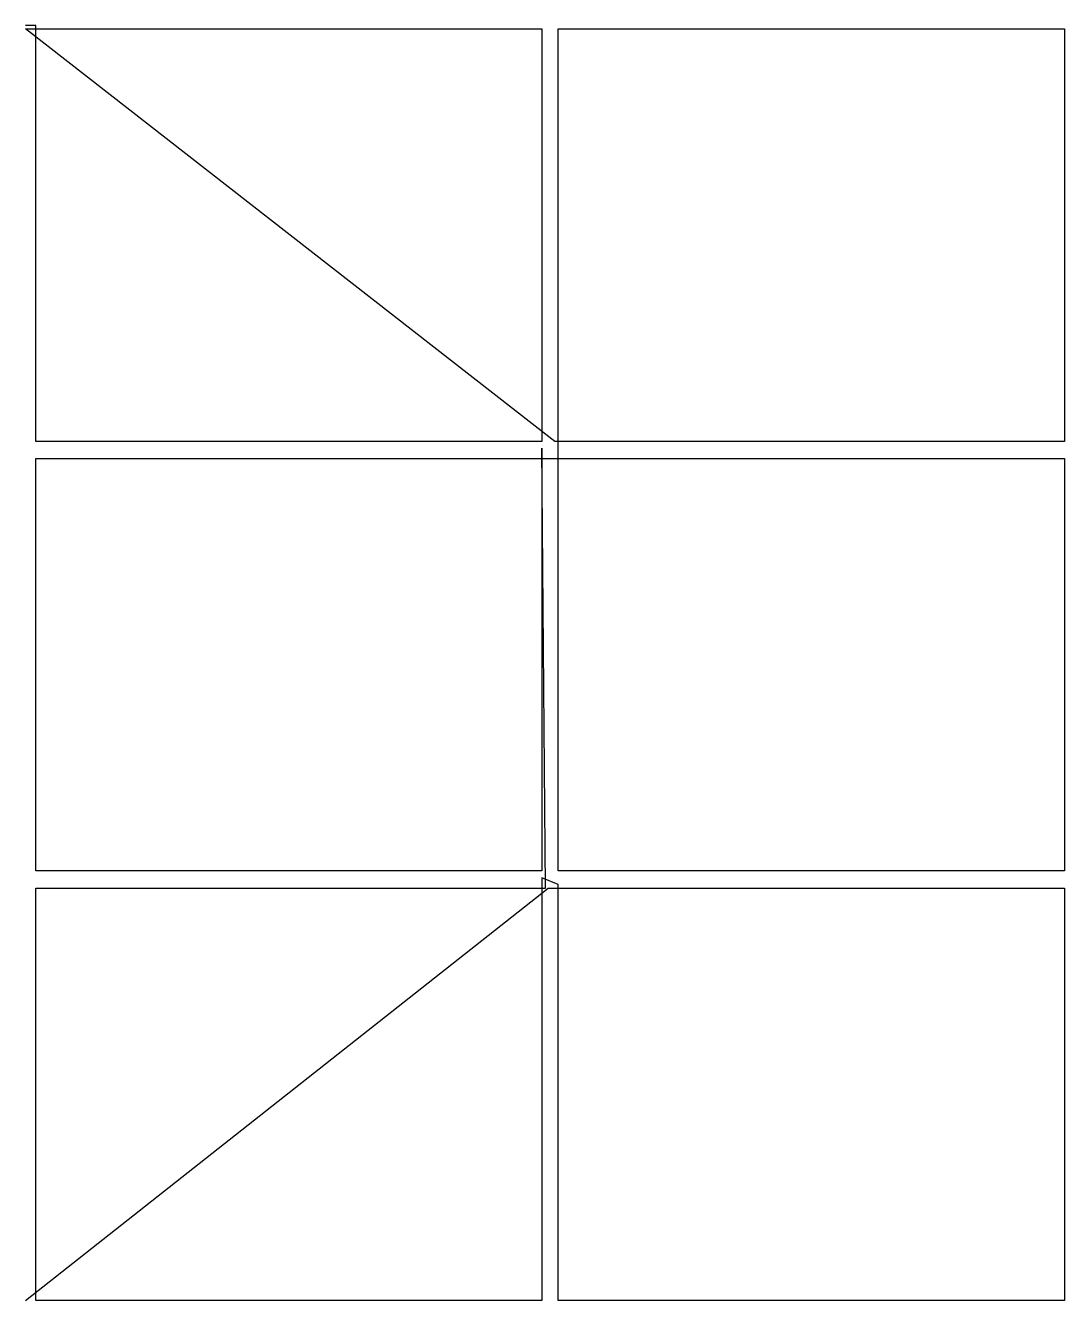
# Model space of a CAD drawing. Header units: inches. Extents: x -0.1 to 15, y 0 to 18.6.
import ezdxf

# ---------------------------------------------------------------- set-up
doc = ezdxf.new("R2010")
doc.units = ezdxf.units.IN
doc.layers.get('0').update_dxf_attribs({"linetype": 'CONTINUOUS'})
doc.layers.add('3', color=7, linetype='CONTINUOUS')
doc.layers.add('9', color=7, linetype='CONTINUOUS')

msp = doc.modelspace()

# ---------------------------------------------------------------- linework, layer by layer
at = {"color": 0, "linetype": 'CONTINUOUS'}
for p, q in [((0, 18.55), (-0.15, 18.55)), ((7.55, 12.5), (-0.15, 18.5)), ((7.412, 6), (7.362, 12.4)), ((7.412, 12.25), (7.45, 12.25)), ((7.6, 12.3), (7.6, 12.35)), ((7.6, 6.05), (7.362, 6.15)), ((-0.15, 0), (7.45, 6))]:
    msp.add_line(p, q, dxfattribs=at)
at = {"layer": '3', "color": 3, "linetype": 'CONTINUOUS'}
for p, q in [((0, 18.5), (7.362, 18.5)), ((0, 12.5), (0, 18.5)), ((7.362, 18.5), (7.362, 12.5)), ((7.6, 12.5), (7.6, 18.5)), ((7.6, 18.5), (14.962, 18.5)), ((14.962, 18.5), (14.962, 12.5)), ((7.362, 12.5), (0, 12.5)), ((14.962, 12.5), (7.6, 12.5)), ((0, 6.25), (0, 12.25)), ((0, 12.25), (7.362, 12.25)), ((7.362, 12.25), (7.362, 6.25)), ((7.6, 12.25), (14.962, 12.25)), ((7.6, 6.25), (7.6, 12.25)), ((14.962, 12.25), (14.962, 6.25)), ((7.362, 6.25), (0, 6.25)), ((14.962, 6.25), (7.6, 6.25)), ((0, 0), (0, 6)), ((0, 6), (7.362, 6)), ((7.362, 6), (7.362, 0)), ((7.6, 6), (14.962, 6)), ((7.6, 0), (7.6, 6)), ((14.962, 6), (14.962, 0)), ((7.362, 0), (0, 0)), ((14.962, 0), (7.6, 0))]:
    msp.add_line(p, q, dxfattribs=at)
at = {"layer": '9', "color": 9, "linetype": 'CONTINUOUS'}
for p, q in [((0, 18.5), (0, 18.55)), ((-0.15, 18.5), (0, 18.5)), ((7.6, 12.5), (7.55, 12.5)), ((7.6, 12.35), (7.6, 12.5)), ((7.362, 12.4), (7.362, 12.25)), ((7.362, 12.25), (7.412, 12.25)), ((7.45, 12.25), (7.6, 12.25)), ((7.6, 12.25), (7.6, 12.3)), ((7.362, 6.15), (7.362, 6)), ((7.362, 6), (7.412, 6)), ((7.45, 6), (7.6, 6)), ((7.6, 6), (7.6, 6.05))]:
    msp.add_line(p, q, dxfattribs=at)

doc.saveas('drawing.dxf')
